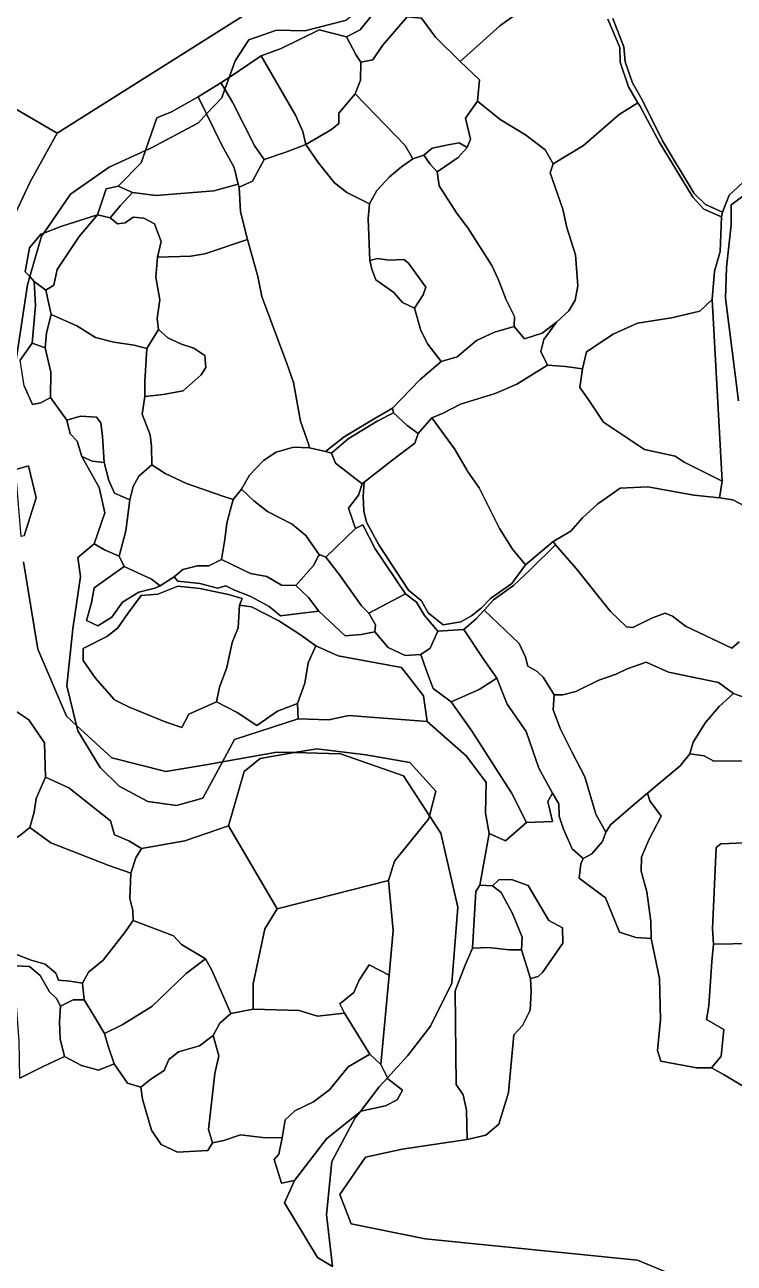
# Model space of a CAD drawing. Extents: x 542555 to 550520, y 1840485 to 1846995.
# Drawn here: x 546536.8 to 546662.6, y 1842431.8 to 1842651.4 of the extents above; entities that cross this region are included whole.
import ezdxf

# ---------------------------------------------------------------- set-up
doc = ezdxf.new("R2010")
doc.units = 0
doc.layers.add('Level 30', color=7, linetype='Continuous')

msp = doc.modelspace()

# ---------------------------------------------------------------- linework, layer by layer
at = {"layer": 'Level 30'}
for points in [[(546551.87, 1842703.52), (546556.12, 1842702.31), (546561.29, 1842682.34), (546575.36, 1842652.89), (546542.51, 1842632.21), (546531.83, 1842638.42), (546523.8, 1842644.45), (546533.05, 1842655.81), (546531.79, 1842666.78), (546524.81, 1842675.91), (546518.46, 1842685.53), (546523.71, 1842690.88), (546535.05, 1842696.28)], [(546618.7299, 1842670.5871), (546618.58, 1842670.37), (546615.23, 1842666.71), (546612.2, 1842666.18), (546603.43, 1842658.82), (546601.29, 1842656.41), (546598.19, 1842652.98), (546596.27, 1842650.55), (546593.87, 1842649.31), (546588.99, 1842650.56), (546582.24, 1842647.2), (546578.68, 1842645.94), (546573.007, 1842642.0941), (546574.07, 1842645.04), (546576.54, 1842648.73), (546581.41, 1842650.49), (546586.48, 1842650.35), (546593.63, 1842652.16), (546601.25, 1842657.73), (546607.14, 1842663.31), (546614.88, 1842668.61)], [(546621.05, 1842651.23), (546614, 1842644.92), (546609.63, 1842649.22), (546607.14, 1842652.62), (546604.63, 1842652.86), (546601.29, 1842656.41), (546603.43, 1842658.82), (546612.2, 1842666.18), (546615.23, 1842666.71), (546618.88, 1842662.19), (546621.17, 1842658.16), (546623.35, 1842657.93), (546625.09, 1842655.53), (546625.19, 1842654.2)], [(546598.54, 1842645.2), (546596.4, 1842644.82), (546595.56, 1842646.04), (546593.87, 1842649.31), (546596.27, 1842650.55), (546598.19, 1842652.98), (546601.29, 1842656.41), (546604.63, 1842652.86), (546600.25, 1842647.78)], [(546617.42, 1842641.65), (546617.06, 1842637.87), (546614.92, 1842634.84), (546615.85, 1842631.15), (546615.23, 1842629.67), (546613.81, 1842630.5), (546611.9, 1842630.15), (546609.02, 1842629.55), (546607.57, 1842628.33), (546605.6, 1842627.63), (546604.23, 1842630.02), (546595.38, 1842639.16), (546596.35, 1842641.63), (546596.4, 1842644.82), (546598.54, 1842645.2), (546600.25, 1842647.78), (546604.63, 1842652.86), (546607.14, 1842652.62), (546609.63, 1842649.22), (546614, 1842644.92)], [(546593.87, 1842649.31), (546595.56, 1842646.04), (546596.4, 1842644.82), (546596.35, 1842641.63), (546595.38, 1842639.16), (546592.47, 1842635.77), (546592.5, 1842633.93), (546591.16, 1842632.86), (546586.64, 1842630.18), (546586.08, 1842632.48), (546584.77, 1842635.41), (546578.68, 1842645.94), (546582.24, 1842647.2), (546588.99, 1842650.56)], [(546583.06, 1842628.83), (546579.26, 1842627.54), (546577.61, 1842629.88), (546573.62, 1842637.68), (546572.2461, 1842639.9855), (546573.007, 1842642.0941), (546578.68, 1842645.94), (546584.77, 1842635.41), (546586.08, 1842632.48), (546586.64, 1842630.18)], [(546523.8, 1842644.45), (546531.83, 1842638.42), (546542.51, 1842632.21), (546537.76, 1842623.6), (546532.07, 1842611.55), (546531.59, 1842592.66), (546526.52, 1842591.24), (546522.42, 1842587.74), (546508.94, 1842604.38), (546508.01, 1842627.11)], [(546571.57, 1842641.12), (546573.007, 1842642.0941), (546572.2461, 1842639.9855)], [(546571.57, 1842641.12), (546572.2461, 1842639.9855), (546571.71, 1842638.5), (546569.0398, 1842635.6154), (546567.56, 1842638.66)], [(546572.2461, 1842639.9855), (546573.62, 1842637.68), (546577.61, 1842629.88), (546579.26, 1842627.54), (546577.17, 1842623.7), (546574.79, 1842622.62), (546574.62, 1842623.16), (546573.93, 1842626.09), (546571.74, 1842630.06), (546569.0398, 1842635.6154), (546571.71, 1842638.5)], [(546567.56, 1842638.66), (546569.0398, 1842635.6154), (546567.6, 1842634.06), (546559.12, 1842629.54), (546558.1893, 1842629.1169), (546560.19, 1842634.93), (546562.79, 1842635.96)], [(546599.24, 1842622.04), (546597.92, 1842619.66), (546593.91, 1842621.68), (546591.71, 1842623.37), (546588.79, 1842627), (546586.64, 1842630.18), (546591.16, 1842632.86), (546592.5, 1842633.93), (546592.47, 1842635.77), (546595.38, 1842639.16), (546604.23, 1842630.02), (546605.6, 1842627.63), (546603.62, 1842626.23), (546601.46, 1842624.44)], [(546633.29, 1842600.71), (546631.09, 1842598.69), (546628.52, 1842596.75), (546625.41, 1842595.74), (546623.57, 1842597.89), (546623.61, 1842599.7), (546622.16, 1842602.66), (546620.81, 1842606.18), (546619.61, 1842608.72), (546615.34, 1842615.43), (546613.36, 1842618.07), (546610.26, 1842622.84), (546609.93, 1842625.33), (546613.62, 1842627.91), (546615.23, 1842629.67), (546615.85, 1842631.15), (546614.92, 1842634.84), (546617.06, 1842637.87), (546621.12, 1842634.6), (546625.6, 1842631.92), (546629.06, 1842629.26), (546630.52, 1842626.75), (546629.94, 1842625.15), (546632.19, 1842618.72), (546632.94, 1842615.47), (546634.48, 1842610.61), (546634.86, 1842605.12), (546634.38, 1842602.61)], [(546655.24, 1842620.87), (546657.22, 1842618.75), (546660.34, 1842617.34), (546660.09, 1842611.23), (546659.09, 1842607.72), (546658.72, 1842602.72), (546656.52, 1842600.63), (546651.47, 1842599.44), (546645.46, 1842598.52), (546641.15, 1842596.56), (546636.42, 1842593.45), (546635.68, 1842590.43), (546632.71, 1842590.81), (546629.47, 1842591.06), (546628.32, 1842593.47), (546628.81, 1842595.6), (546631.09, 1842598.69), (546633.29, 1842600.71), (546634.38, 1842602.61), (546634.86, 1842605.12), (546634.48, 1842610.61), (546632.94, 1842615.47), (546632.19, 1842618.72), (546629.94, 1842625.15), (546630.52, 1842626.75), (546635.86, 1842630.03), (546642.21, 1842635.51), (546645.48, 1842637.57), (546645.87, 1842637.05), (546649.28, 1842630.66)], [(546560.11, 1842621.15), (546555.9, 1842621.67), (546553.34, 1842622.82), (546557.44, 1842626.94), (546558.1893, 1842629.1169), (546559.12, 1842629.54), (546567.6, 1842634.06), (546569.0398, 1842635.6154), (546571.74, 1842630.06), (546573.93, 1842626.09), (546574.62, 1842623.16), (546570.34, 1842621.99)], [(546607.57, 1842628.33), (546609.02, 1842629.55), (546611.9, 1842630.15), (546613.81, 1842630.5), (546615.23, 1842629.67), (546613.62, 1842627.91), (546609.93, 1842625.33), (546608.66, 1842626.68)], [(546558.1893, 1842629.1169), (546557.44, 1842626.94), (546553.34, 1842622.82), (546551.24, 1842622.32), (546549.69, 1842617.75), (546543.2, 1842615.65), (546540.149, 1842614.493), (546544.91, 1842621.37), (546551.75, 1842626.19)], [(546606.84, 1842588.43), (546601.98, 1842583.41), (546598.72, 1842581.55), (546593.4, 1842578.37), (546590.12, 1842575.72), (546587.3, 1842576.38), (546587.19, 1842576.95), (546585.68, 1842581.12), (546584.44, 1842588.01), (546583.26, 1842591.34), (546578.8, 1842603.21), (546578.14, 1842606.81), (546576.27, 1842613.36), (546575.05, 1842618.28), (546574.79, 1842622.62), (546577.17, 1842623.7), (546579.26, 1842627.54), (546583.06, 1842628.83), (546586.64, 1842630.18), (546588.79, 1842627), (546591.71, 1842623.37), (546593.91, 1842621.68), (546597.92, 1842619.66), (546597.7, 1842617.05), (546598, 1842609.64), (546598.32, 1842608.08), (546599.07, 1842606.17), (546602.22, 1842603.97), (546603.77, 1842602.19), (546605.9, 1842601.17), (546607.02, 1842597.21), (546608.24, 1842594.8), (546610.65, 1842591.73)], [(546623.61, 1842599.7), (546623.57, 1842597.89), (546620.09, 1842596.91), (546616.9, 1842595.43), (546613.45, 1842592.55), (546610.65, 1842591.73), (546608.24, 1842594.8), (546607.02, 1842597.21), (546605.9, 1842601.17), (546607.46, 1842603.51), (546607.92, 1842604.88), (546604.86, 1842609.14), (546603.99, 1842609.77), (546601.39, 1842609.67), (546599.33, 1842609.96), (546598, 1842609.64), (546597.7, 1842617.05), (546597.92, 1842619.66), (546599.24, 1842622.04), (546601.46, 1842624.44), (546603.62, 1842626.23), (546605.6, 1842627.63), (546607.57, 1842628.33), (546608.66, 1842626.68), (546609.93, 1842625.33), (546610.26, 1842622.84), (546613.36, 1842618.07), (546615.34, 1842615.43), (546619.61, 1842608.72), (546620.81, 1842606.18), (546622.16, 1842602.66)], [(546553.34, 1842622.82), (546555.9, 1842621.67), (546553.74, 1842619.36), (546551.92, 1842617.16), (546549.69, 1842617.75), (546551.24, 1842622.32)], [(546566.22, 1842610.4), (546560.3, 1842610.24), (546560.95, 1842613.01), (546559.78, 1842616.1), (546557.92, 1842617.1), (546556, 1842617.29), (546554.6, 1842616.33), (546553.21, 1842616.11), (546551.92, 1842617.16), (546553.74, 1842619.36), (546555.9, 1842621.67), (546560.11, 1842621.15), (546570.34, 1842621.99), (546574.62, 1842623.16), (546574.79, 1842622.62), (546575.05, 1842618.28), (546576.27, 1842613.36), (546568.72, 1842610.83)], [(546541.92, 1842605.24), (546540.54, 1842604.37), (546538.45, 1842605.92), (546537.6845, 1842606.7587), (546539.78, 1842613.96), (546540.149, 1842614.493), (546543.2, 1842615.65), (546549.69, 1842617.75), (546546.45, 1842613.85), (546542.52, 1842608.03)], [(546551.92, 1842617.16), (546553.21, 1842616.11), (546554.6, 1842616.33), (546556, 1842617.29), (546557.92, 1842617.1), (546559.78, 1842616.1), (546560.95, 1842613.01), (546560.3, 1842610.24), (546560.02, 1842606.65), (546560.71, 1842602.65), (546560.29, 1842599.31), (546560.53, 1842597.37), (546558.45, 1842594.03), (546556.17, 1842594.58), (546552.57, 1842595.16), (546549.33, 1842595.97), (546546, 1842598.03), (546541.48, 1842600.03), (546540.54, 1842604.37), (546541.92, 1842605.24), (546542.52, 1842608.03), (546546.45, 1842613.85), (546549.69, 1842617.75)], [(546536.88, 1842607.64), (546537.6, 1842611.85), (546539.64, 1842614.3), (546540.149, 1842614.493), (546539.78, 1842613.96), (546537.6845, 1842606.7587)], [(546576.62, 1842571.55), (546575.21, 1842569.08), (546573.75, 1842567.22), (546571.71, 1842567.87), (546565.48, 1842570.07), (546561.7, 1842571.82), (546559.3, 1842573.4), (546559.27, 1842576.71), (546559.04, 1842578.73), (546557.6, 1842582.37), (546558.07, 1842585.48), (546561.3, 1842585.84), (546564.85, 1842586.51), (546568.06, 1842589.37), (546568.89, 1842590.62), (546568.74, 1842592.79), (546566.76, 1842594.07), (546564.58, 1842594.76), (546562.17, 1842595.88), (546560.53, 1842597.37), (546560.29, 1842599.31), (546560.71, 1842602.65), (546560.02, 1842606.65), (546560.3, 1842610.24), (546566.22, 1842610.4), (546568.72, 1842610.83), (546576.27, 1842613.36), (546578.14, 1842606.81), (546578.8, 1842603.21), (546583.26, 1842591.34), (546584.44, 1842588.01), (546585.68, 1842581.12), (546587.19, 1842576.95), (546587.3, 1842576.38), (546584.42, 1842576.52), (546581.37, 1842575.6), (546579.1, 1842574.17)], [(546607.46, 1842603.51), (546605.9, 1842601.17), (546603.77, 1842602.19), (546602.22, 1842603.97), (546599.07, 1842606.17), (546598.32, 1842608.08), (546598, 1842609.64), (546599.33, 1842609.96), (546601.39, 1842609.67), (546603.99, 1842609.77), (546604.86, 1842609.14), (546607.92, 1842604.88)], [(546540.54, 1842604.37), (546541.48, 1842600.03), (546540.65, 1842596.78), (546540.4, 1842594.16), (546538.12, 1842594.98), (546538.67, 1842601.62), (546538.45, 1842605.92)], [(546635.24, 1842587.09), (546635.68, 1842590.43), (546636.42, 1842593.45), (546641.15, 1842596.56), (546645.46, 1842598.52), (546651.47, 1842599.44), (546656.52, 1842600.63), (546658.72, 1842602.72), (546660.49, 1842570.51), (546656.66, 1842572.37), (546653.71, 1842573.85), (546652.16, 1842574.93), (546646.69, 1842576.12), (546639.45, 1842580.97), (546636.68, 1842585.05)], [(546556, 1842569.51), (546555.41, 1842567.15), (546552.7, 1842568.37), (546551.72, 1842570.59), (546550.87, 1842573.78), (546550.59, 1842578.42), (546550.25, 1842580.85), (546549.49, 1842581.81), (546546.67, 1842582), (546544.24, 1842581.28), (546541.37, 1842585.31), (546541.43, 1842589.81), (546540.4, 1842594.16), (546540.65, 1842596.78), (546541.48, 1842600.03), (546546, 1842598.03), (546549.33, 1842595.97), (546552.57, 1842595.16), (546556.17, 1842594.58), (546558.45, 1842594.03), (546558.05, 1842588.16), (546558.07, 1842585.48), (546557.6, 1842582.37), (546559.04, 1842578.73), (546559.27, 1842576.71), (546559.3, 1842573.4), (546557, 1842571.35)], [(546623.57, 1842597.89), (546625.41, 1842595.74), (546628.52, 1842596.75), (546631.09, 1842598.69), (546628.81, 1842595.6), (546628.32, 1842593.47), (546629.47, 1842591.06), (546624.04, 1842587.7), (546620.18, 1842586.01), (546614.06, 1842584.16), (546611.01, 1842582.53), (546608.95, 1842581.69), (546606.58, 1842578.92), (546604.58, 1842580.34), (546602.15, 1842582.59), (546601.98, 1842583.41), (546606.84, 1842588.43), (546610.65, 1842591.73), (546613.45, 1842592.55), (546616.9, 1842595.43), (546620.09, 1842596.91)], [(546561.3, 1842585.84), (546558.07, 1842585.48), (546558.05, 1842588.16), (546558.45, 1842594.03), (546560.53, 1842597.37), (546562.17, 1842595.88), (546564.58, 1842594.76), (546566.76, 1842594.07), (546568.74, 1842592.79), (546568.89, 1842590.62), (546568.06, 1842589.37), (546564.85, 1842586.51)], [(546540.4, 1842594.16), (546541.43, 1842589.81), (546541.37, 1842585.31), (546539.65, 1842584.35), (546538.14, 1842584.09), (546536.65, 1842587.37), (546535.94, 1842591.96), (546538.12, 1842594.98)], [(546635.68, 1842590.43), (546635.24, 1842587.09), (546636.68, 1842585.05), (546639.45, 1842580.97), (546646.69, 1842576.12), (546652.16, 1842574.93), (546653.71, 1842573.85), (546656.66, 1842572.37), (546660.49, 1842570.51), (546659.99, 1842567.55), (546655.44, 1842568), (546647.31, 1842569.46), (546642.4, 1842569.22), (546638.43, 1842566.44), (546635.68, 1842564.01), (546633.6, 1842561.64), (546630.49, 1842559.77), (546625.57, 1842555.65), (546623.31, 1842558.4), (546620.99, 1842562.1), (546617.38, 1842569.33), (546615.4, 1842572.06), (546613.02, 1842576.19), (546608.95, 1842581.69), (546611.01, 1842582.53), (546614.06, 1842584.16), (546620.18, 1842586.01), (546624.04, 1842587.7), (546629.47, 1842591.06), (546632.71, 1842590.81)], [(546601.98, 1842583.41), (546602.15, 1842582.59), (546599.29, 1842581.1), (546594.13, 1842578), (546591.18, 1842575.45), (546590.12, 1842575.72), (546593.4, 1842578.37), (546598.72, 1842581.55)], [(546601.83, 1842574.09), (546596.97, 1842570.3), (546596.63, 1842570.03), (546591.9, 1842573.66), (546591.18, 1842575.45), (546594.13, 1842578), (546599.29, 1842581.1), (546602.15, 1842582.59), (546604.58, 1842580.34), (546606.58, 1842578.92), (546605.96, 1842577.25)], [(546544.24, 1842581.28), (546546.67, 1842582), (546549.49, 1842581.81), (546550.25, 1842580.85), (546550.59, 1842578.42), (546550.87, 1842573.78), (546548.76, 1842574.04), (546546.91, 1842574.88), (546546.07, 1842577.57), (546544.85, 1842578.89)], [(546608.95, 1842581.69), (546613.02, 1842576.19), (546615.4, 1842572.06), (546617.38, 1842569.33), (546620.99, 1842562.1), (546623.31, 1842558.4), (546625.57, 1842555.65), (546623.19, 1842552.35), (546619.41, 1842549.66), (546617.7, 1842547.94), (546615.99, 1842546.58), (546614.1, 1842545.55), (546610.96, 1842544.99), (546608.3, 1842547.11), (546607.15, 1842549.24), (546604.83, 1842551.18), (546599.57, 1842559.18), (546597.37, 1842563.21), (546596.89, 1842565.17), (546596.81, 1842567.82), (546596.97, 1842570.3), (546601.83, 1842574.09), (546605.96, 1842577.25), (546606.58, 1842578.92)], [(546591.18, 1842575.45), (546591.9, 1842573.66), (546596.63, 1842570.03), (546596, 1842568.03), (546594.2, 1842565.7), (546595.46, 1842562.11), (546590.18, 1842557.02), (546589.2, 1842557.43), (546589.03, 1842557.34), (546586.62, 1842560.82), (546584.18, 1842562.83), (546579.86, 1842565.09), (546577.42, 1842567.02), (546575.21, 1842569.08), (546576.62, 1842571.55), (546579.1, 1842574.17), (546581.37, 1842575.6), (546584.42, 1842576.52), (546587.3, 1842576.38), (546590.12, 1842575.72)], [(546550.87, 1842573.78), (546551.72, 1842570.59), (546552.7, 1842568.37), (546555.41, 1842567.15), (546554.68, 1842561.66), (546553.54, 1842557.21), (546550.9, 1842558.28), (546549.11, 1842559.36), (546550.98, 1842564.86), (546549.95, 1842569.39), (546546.91, 1842574.88), (546548.76, 1842574.04)], [(546559.3, 1842573.4), (546561.7, 1842571.82), (546565.48, 1842570.07), (546571.71, 1842567.87), (546573.75, 1842567.22), (546573.19, 1842565.28), (546572.62, 1842563.05), (546572.26, 1842560.12), (546571.67, 1842556.62), (546569.4, 1842555.48), (546567.4, 1842555.45), (546564.83, 1842554.82), (546563.27, 1842553.51), (546560.81, 1842551.95), (546559.26, 1842553.11), (546554.43, 1842555.34), (546553.54, 1842557.21), (546554.68, 1842561.66), (546555.41, 1842567.15), (546556, 1842569.51), (546557, 1842571.35)], [(546538.82, 1842567.55), (546536.69, 1842560.79), (546536.1506, 1842560.6621), (546535.37, 1842569.92), (546535.0132, 1842572.5141), (546537.42, 1842573.22)], [(546575.21, 1842569.08), (546577.42, 1842567.02), (546579.86, 1842565.09), (546584.18, 1842562.83), (546586.62, 1842560.82), (546589.03, 1842557.34), (546588.88, 1842557.26), (546588.01, 1842555.52), (546584.83, 1842551.97), (546582.32, 1842552.01), (546579.69, 1842553.58), (546576.82, 1842554.08), (546571.67, 1842556.62), (546572.26, 1842560.12), (546572.62, 1842563.05), (546573.19, 1842565.28), (546573.75, 1842567.22)], [(546630.49, 1842559.77), (546630.91, 1842559.19), (546626.47, 1842554.82), (546623.43, 1842551.99), (546619.94, 1842549.42), (546618.27, 1842547.6), (546616.85, 1842546.07), (546614.63, 1842544.18), (546610.05, 1842543.86), (546607.69, 1842546.63), (546606.25, 1842549.05), (546604.28, 1842550.5), (546598.95, 1842558.5), (546596.73, 1842562.75), (546595.46, 1842562.11), (546594.2, 1842565.7), (546596, 1842568.03), (546596.63, 1842570.03), (546596.97, 1842570.3), (546596.81, 1842567.82), (546596.89, 1842565.17), (546597.37, 1842563.21), (546599.57, 1842559.18), (546604.83, 1842551.18), (546607.15, 1842549.24), (546608.3, 1842547.11), (546610.96, 1842544.99), (546614.1, 1842545.55), (546615.99, 1842546.58), (546617.7, 1842547.94), (546619.41, 1842549.66), (546623.19, 1842552.35), (546625.57, 1842555.65)], [(546604.28, 1842550.5), (546597.79, 1842547.1), (546596.52, 1842548.36), (546592.6, 1842553.89), (546590.18, 1842557.02), (546595.46, 1842562.11), (546596.73, 1842562.75), (546598.95, 1842558.5)], [(546612.38, 1842531.37), (546616.04, 1842526.29), (546618.14, 1842522.93), (546620.74, 1842518.89), (546623.09, 1842515.2), (546625.75, 1842509.96), (546622.05, 1842506.69), (546619.14, 1842508.02), (546618.47, 1842511.59), (546618.61, 1842517.06), (546615.12, 1842521.69), (546608.14, 1842527.85), (546607.51, 1842532.42), (546603.6, 1842537.41), (546592.35, 1842539.52), (546588.43, 1842541.27), (546585.68, 1842543.23), (546581.82, 1842545.7), (546576.98, 1842548.17), (546574.86, 1842548.47), (546575.31, 1842549.7), (546572.91, 1842550.37), (546567.86, 1842551.45), (546563.95, 1842551.86), (546560.37, 1842550.45), (546557.42, 1842550.18), (546555.05, 1842547.02), (546553.28, 1842544.48), (546551.45, 1842542.97), (546547.13, 1842540.79), (546547.15, 1842538.65), (546549.24, 1842535.6), (546552.69, 1842531.73), (546555.18, 1842530.46), (546561.67, 1842527.81), (546564.65, 1842526.8), (546565.88, 1842529.15), (546570.8, 1842531.35), (546574.45, 1842529.46), (546577.96, 1842527.13), (546581.62, 1842529.67), (546585.17, 1842531.03), (546585.26, 1842528.35), (546574, 1842524.69), (546571.8516, 1842520.7213), (546569.59, 1842520.32), (546561.81, 1842519.02), (546552.21, 1842521.44), (546545.988, 1842527.15), (546544.22, 1842534.16), (546545.28, 1842544.32), (546546.65, 1842553.57), (546546.19, 1842556.94), (546549.11, 1842559.36), (546550.9, 1842558.28), (546553.54, 1842557.21), (546554.43, 1842555.34), (546549.09, 1842551.58), (546548.64, 1842548.93), (546547.74, 1842545.75), (546549.77, 1842544.85), (546552.24, 1842546.36), (546554.14, 1842549.03), (546556.99, 1842550.8), (546559.88, 1842551.52), (546560.81, 1842551.95), (546563.27, 1842553.51), (546563.93, 1842552.72), (546567.82, 1842552.32), (546570.98, 1842551.5), (546572.46, 1842551.92), (546573.96, 1842551.14), (546576.86, 1842550.02), (546580.13, 1842548.25), (546582.16, 1842546.59), (546584.95, 1842546.96), (546588.94, 1842547.41), (546593.61, 1842543.07), (546596.43, 1842543.3), (546598.85, 1842543.76), (546601.22, 1842540.96), (546604.22, 1842539.59), (546607.02, 1842539.73), (546607.98, 1842537.04), (546609.22, 1842533.73)], [(546563.93, 1842552.72), (546563.27, 1842553.51), (546564.83, 1842554.82), (546567.4, 1842555.45), (546569.4, 1842555.48), (546571.67, 1842556.62), (546576.82, 1842554.08), (546579.69, 1842553.58), (546582.32, 1842552.01), (546584.83, 1842551.97), (546587.09, 1842549.88), (546588.94, 1842547.41), (546584.95, 1842546.96), (546582.16, 1842546.59), (546580.13, 1842548.25), (546576.86, 1842550.02), (546573.96, 1842551.14), (546572.46, 1842551.92), (546570.98, 1842551.5), (546567.82, 1842552.32)], [(546597.79, 1842547.1), (546598.96, 1842544.98), (546598.85, 1842543.76), (546596.43, 1842543.3), (546593.61, 1842543.07), (546588.94, 1842547.41), (546587.09, 1842549.88), (546584.83, 1842551.97), (546588.01, 1842555.52), (546588.88, 1842557.26), (546589.03, 1842557.34), (546589.2, 1842557.43), (546590.18, 1842557.02), (546592.6, 1842553.89), (546596.52, 1842548.36)], [(546549.09, 1842551.58), (546554.43, 1842555.34), (546559.26, 1842553.11), (546560.81, 1842551.95), (546559.88, 1842551.52), (546556.99, 1842550.8), (546554.14, 1842549.03), (546552.24, 1842546.36), (546549.77, 1842544.85), (546547.74, 1842545.75), (546548.64, 1842548.93)], [(546570.8, 1842531.35), (546565.88, 1842529.15), (546564.65, 1842526.8), (546561.67, 1842527.81), (546555.18, 1842530.46), (546552.69, 1842531.73), (546549.24, 1842535.6), (546547.15, 1842538.65), (546547.13, 1842540.79), (546551.45, 1842542.97), (546553.28, 1842544.48), (546555.05, 1842547.02), (546557.42, 1842550.18), (546560.37, 1842550.45), (546563.95, 1842551.86), (546567.86, 1842551.45), (546572.91, 1842550.37), (546575.31, 1842549.7), (546574.86, 1842548.47), (546574.62, 1842544.5), (546573.54, 1842541.89), (546572.64, 1842537.44), (546571.33, 1842533.94)], [(546608.68, 1842540.86), (546607.02, 1842539.73), (546604.22, 1842539.59), (546601.22, 1842540.96), (546598.85, 1842543.76), (546598.96, 1842544.98), (546597.79, 1842547.1), (546604.28, 1842550.5), (546606.25, 1842549.05), (546607.69, 1842546.63), (546610.05, 1842543.86)], [(546574.86, 1842548.47), (546576.98, 1842548.17), (546581.82, 1842545.7), (546585.68, 1842543.23), (546588.43, 1842541.27), (546587.04, 1842538.26), (546586.48, 1842534.65), (546585.17, 1842531.03), (546581.62, 1842529.67), (546577.96, 1842527.13), (546574.45, 1842529.46), (546570.8, 1842531.35), (546571.33, 1842533.94), (546572.64, 1842537.44), (546573.54, 1842541.89), (546574.62, 1842544.5)], [(546637.37, 1842504.39), (546635.79, 1842503.58), (546633.88, 1842505.25), (546632.34, 1842508.74), (546631.55, 1842511.09), (546631.47, 1842513.27), (546630.39, 1842515.13), (546627.97, 1842519.57), (546625.69, 1842526.08), (546622.36, 1842530.96), (546620.5, 1842535.55), (546618.04, 1842539.11), (546614.63, 1842544.18), (546616.85, 1842546.07), (546618.27, 1842547.6), (546624.44, 1842541.67), (546625.57, 1842539.24), (546626.03, 1842537.67), (546627.65, 1842536.72), (546628.74, 1842535.7), (546630.65, 1842532.59), (546630.48, 1842529.93), (546631.79, 1842526.47), (546633.82, 1842522.47), (546636.11, 1842518.02), (546638.08, 1842511.44), (546639.85, 1842508.21), (546639.24, 1842506.57)], [(546614.63, 1842544.18), (546618.04, 1842539.11), (546620.5, 1842535.55), (546617.36, 1842533.54), (546612.38, 1842531.37), (546609.22, 1842533.73), (546607.98, 1842537.04), (546607.02, 1842539.73), (546608.68, 1842540.86), (546610.05, 1842543.86)], [(546588.43, 1842541.27), (546592.35, 1842539.52), (546603.6, 1842537.41), (546607.51, 1842532.42), (546608.14, 1842527.85), (546594.24, 1842528.91), (546590.71, 1842528.17), (546585.26, 1842528.35), (546585.17, 1842531.03), (546586.48, 1842534.65), (546587.04, 1842538.26)], [(546655.32, 1842524.2), (546654.71, 1842522.15), (546653.04, 1842520.01), (546647.23, 1842515.14), (546644.64, 1842512.97), (546640.66, 1842509.55), (546639.85, 1842508.21), (546638.08, 1842511.44), (546636.11, 1842518.02), (546633.82, 1842522.47), (546631.79, 1842526.47), (546630.48, 1842529.93), (546630.65, 1842532.59), (546632.23, 1842532.59), (546634.52, 1842533.18), (546638.61, 1842535.2), (546641.66, 1842536.23), (546643.61, 1842537.19), (546646.96, 1842538.37), (546650.96, 1842536.6), (546659.83, 1842534.78), (546662.46, 1842532.8), (546659.96, 1842530.52), (546657.53, 1842527.67)], [(546620.5, 1842535.55), (546622.36, 1842530.96), (546625.69, 1842526.08), (546627.97, 1842519.57), (546630.39, 1842515.13), (546629.53, 1842513.67), (546630.39, 1842510.15), (546625.75, 1842509.96), (546623.09, 1842515.2), (546620.74, 1842518.89), (546618.14, 1842522.93), (546616.04, 1842526.29), (546612.38, 1842531.37), (546617.36, 1842533.54)], [(546670, 1842530.97), (546669.6, 1842526.79), (546669.82, 1842523.33), (546670.16, 1842521.15), (546668.18, 1842520.89), (546659, 1842520.8), (546657.29, 1842521.79), (546654.71, 1842522.15), (546655.32, 1842524.2), (546657.53, 1842527.67), (546659.96, 1842530.52), (546662.46, 1842532.8), (546664.41, 1842532.09)], [(546538.45, 1842511.75), (546537.68, 1842509.07), (546535.85, 1842507.6), (546533.77, 1842506.35), (546531.59, 1842506.31), (546528.6, 1842507.22), (546527.46, 1842512.05), (546528.71, 1842514.89), (546528.24, 1842516.71), (546526.95, 1842517.77), (546527.64, 1842520.82), (546526.92, 1842525.72), (546526.02, 1842527.57), (546529.62, 1842529.2), (546533.61, 1842530.75), (546537.52, 1842528.18), (546540.27, 1842524.09), (546540.49, 1842517.99), (546538.8, 1842514.21)], [(546571.8516, 1842520.7213), (546568.37, 1842514.29), (546563.67, 1842512.95), (546558.6, 1842513.69), (546553.53, 1842516.38), (546550.16, 1842519.72), (546546.22, 1842526.23), (546545.988, 1842527.15), (546552.21, 1842521.44), (546561.81, 1842519.02), (546569.59, 1842520.32)], [(546609.7, 1842515.52), (546608.5617, 1842511.1168), (546603.95, 1842518.23), (546592.77, 1842522.1), (546584.5332, 1842522.3408), (546588.58, 1842523.04), (546597.28, 1842521.97), (546605.05, 1842520.6)], [(546608.41, 1842510.53), (546602.33, 1842503.08), (546601.28, 1842499.68), (546581.54, 1842494.64), (546572.89, 1842509.38), (546575.69, 1842518.97), (546578.51, 1842521.3), (546584.5332, 1842522.3408), (546592.77, 1842522.1), (546603.95, 1842518.23), (546608.5617, 1842511.1168)], [(546556.5, 1842503.68), (546555.62, 1842500.97), (546551.67, 1842502.3), (546541.41, 1842506.32), (546537.68, 1842509.07), (546538.45, 1842511.75), (546538.8, 1842514.21), (546540.49, 1842517.99), (546544.59, 1842516.11), (546551.98, 1842510.27), (546552.71, 1842507.73), (546555.25, 1842506.7), (546557.48, 1842505.36)], [(546647.23, 1842515.14), (546647.66, 1842513.76), (546649.66, 1842511.09), (546647.46, 1842506.88), (546646.15, 1842503.77), (546646.09, 1842501.33), (546647.08, 1842497.67), (546647.81, 1842492.43), (546647.88, 1842489.35), (546645.14, 1842489.55), (546642.28, 1842490.5), (546639.75, 1842496.57), (546635.11, 1842500.08), (546635.39, 1842502.63), (546635.79, 1842503.58), (546637.37, 1842504.39), (546639.24, 1842506.57), (546639.85, 1842508.21), (546640.66, 1842509.55), (546644.64, 1842512.97)], [(546608.5617, 1842511.1168), (546610.55, 1842508.05), (546613.56, 1842494.92), (546612.5, 1842481.46), (546608.73, 1842473.82), (546604.7, 1842468.63), (546601.1086, 1842464.6467), (546599.96, 1842467), (546601.42, 1842482.86), (546602.09, 1842490.81), (546601.28, 1842499.68), (546602.33, 1842503.08), (546608.41, 1842510.53)], [(546548.09, 1842483.4), (546547.04, 1842481.43), (546544.75, 1842481.81), (546542.79, 1842482.01), (546542.27, 1842483.21), (546540.38, 1842484.82), (546537.92, 1842485.52), (546534.86, 1842486.74), (546534.67, 1842489.99), (546534.15, 1842495.05), (546533.09, 1842497.47), (546532.14, 1842502.34), (546531.59, 1842506.31), (546533.77, 1842506.35), (546535.85, 1842507.6), (546537.68, 1842509.07), (546541.41, 1842506.32), (546551.67, 1842502.3), (546555.62, 1842500.97), (546555.44, 1842496.46), (546555.92, 1842494.31), (546555.98, 1842492.54), (546554.45, 1842490.4), (546550.71, 1842485.51)], [(546572.89, 1842509.38), (546581.54, 1842494.64), (546579.38, 1842491.1), (546577.31, 1842481.31), (546577.27, 1842476.86), (546573.31, 1842476.07), (546569.98, 1842483.78), (546568.83, 1842485.74), (546564.57, 1842488.28), (546563.19, 1842489.83), (546555.98, 1842492.54), (546555.92, 1842494.31), (546555.44, 1842496.46), (546555.62, 1842500.97), (546556.5, 1842503.68), (546557.48, 1842505.36), (546565.16, 1842506.68)], [(546688.27, 1842505.83), (546689.52, 1842503.84), (546688.26, 1842496.07), (546687.6, 1842493.91), (546686.41, 1842491.19), (546684.7, 1842490.8), (546681.38, 1842491.62), (546677.43, 1842491.71), (546675.45, 1842490.84), (546673.25, 1842490.2), (546670.19, 1842489.71), (546665.7, 1842488.46), (546658.92, 1842488.34), (546658.75, 1842491.08), (546659.38, 1842505.52), (546660.24, 1842506.15), (546668.62, 1842506.49), (546671.08, 1842506.42), (546677.29, 1842505.95), (546680.87, 1842505.91), (546683.83, 1842505.85)], [(546601.28, 1842499.68), (546602.09, 1842490.81), (546601.42, 1842482.86), (546597.86, 1842484.73), (546596.1, 1842481.99), (546595.13, 1842479.82), (546592.66, 1842477.8), (546593.46, 1842476.13), (546588.71, 1842475.58), (546585.43, 1842476.58), (546577.27, 1842476.86), (546577.31, 1842481.31), (546579.38, 1842491.1), (546581.54, 1842494.64)], [(546619.73, 1842498.73), (546621.29, 1842497.51), (546623.26, 1842493.81), (546625.01, 1842489.58), (546624.85, 1842487.37), (546622.68, 1842487.39), (546619.01, 1842487.79), (546616.21, 1842487.67), (546616.78, 1842497.69), (546617.49, 1842498.86)], [(546619.73, 1842498.73), (546620.87, 1842499.77), (546623.13, 1842499.82), (546626.06, 1842498.79), (546629.75, 1842492.59), (546632.13, 1842491.26), (546632.22, 1842488.56), (546628.61, 1842483.36), (546627.82, 1842482.61), (546626.45, 1842482.29), (546624.85, 1842487.37), (546625.01, 1842489.58), (546623.26, 1842493.81), (546621.29, 1842497.51)], [(546554.05, 1842474.07), (546550.91, 1842472.51), (546549.27, 1842475.3), (546547.34, 1842478.52), (546547.04, 1842481.43), (546548.09, 1842483.4), (546550.71, 1842485.51), (546554.45, 1842490.4), (546555.98, 1842492.54), (546563.19, 1842489.83), (546564.57, 1842488.28), (546568.83, 1842485.74), (546565.43, 1842483.14), (546559.33, 1842477.31)], [(546618.54, 1842454.48), (546615.26, 1842453.73), (546615.11, 1842458.92), (546614.53, 1842461.65), (546613.32, 1842463.48), (546613.11, 1842480.1), (546614.88, 1842484.66), (546616.21, 1842487.67), (546619.01, 1842487.79), (546622.68, 1842487.39), (546624.85, 1842487.37), (546626.45, 1842482.29), (546626.61, 1842479.95), (546626.43, 1842476.68), (546625.08, 1842473.97), (546623.53, 1842472.29), (546622.55, 1842462.04), (546620.83, 1842456.42)], [(546667.95, 1842467.87), (546668.04, 1842464.57), (546667.8, 1842462.61), (546666.55, 1842462.19), (546665.24, 1842462.51), (546660.82, 1842465.17), (546658.58, 1842466.45), (546660.31, 1842468.52), (546660.79, 1842473.21), (546657.71, 1842475.03), (546658.13, 1842477.41), (546658.62, 1842485.29), (546658.92, 1842488.34), (546665.7, 1842488.46), (546666.32, 1842485.55), (546667.4, 1842470.44)], [(546571.38, 1842474.37), (546570.21, 1842472.14), (546567.75, 1842470.36), (546564.06, 1842469.3), (546562.36, 1842467.92), (546561.5, 1842465.95), (546559.12, 1842464.43), (546557.35, 1842463.02), (546554.98, 1842463.71), (546552.63, 1842467.13), (546551.58, 1842470.3), (546550.91, 1842472.51), (546554.05, 1842474.07), (546559.33, 1842477.31), (546565.43, 1842483.14), (546568.83, 1842485.74), (546569.98, 1842483.78), (546573.31, 1842476.07)], [(546543.14, 1842477.38), (546542.92, 1842474.59), (546543.06, 1842471.55), (546543.86, 1842468.46), (546540.02, 1842466.65), (546535.9, 1842464.61), (546535.78, 1842471.23), (546535.02, 1842481.39), (546535.03, 1842484.51), (546537.6, 1842484.39), (546539.52, 1842482.8), (546541.17, 1842479.91), (546542.44, 1842478.76)], [(546593.46, 1842476.13), (546592.66, 1842477.8), (546595.13, 1842479.82), (546596.1, 1842481.99), (546597.86, 1842484.73), (546601.42, 1842482.86), (546599.96, 1842467), (546597.99, 1842468.85)], [(546546.83, 1842466.84), (546543.86, 1842468.46), (546543.06, 1842471.55), (546542.92, 1842474.59), (546543.14, 1842477.38), (546545.35, 1842478.52), (546547.34, 1842478.52), (546549.27, 1842475.3), (546550.91, 1842472.51), (546551.58, 1842470.3), (546552.63, 1842467.13), (546549.85, 1842466)], [(546593.46, 1842476.13), (546597.99, 1842468.85), (546594.13, 1842466.59), (546590.85, 1842462.56), (546587.97, 1842460.4), (546584.7, 1842458.8), (546582.98, 1842457.2), (546582.44, 1842454.03), (546578.95, 1842454.07), (546575.06, 1842454.56), (546572.09, 1842453.56), (546570.07, 1842453.15), (546569.34, 1842455.52), (546570.52, 1842465.45), (546571.18, 1842468.59), (546570.21, 1842472.14), (546571.38, 1842474.37), (546573.31, 1842476.07), (546577.27, 1842476.86), (546585.43, 1842476.58), (546588.71, 1842475.58)], [(546569.34, 1842455.52), (546570.07, 1842453.15), (546569.27, 1842451.76), (546563.88, 1842451.46), (546561, 1842452.86), (546559.26, 1842455.36), (546557.67, 1842460.9), (546557.35, 1842463.02), (546559.12, 1842464.43), (546561.5, 1842465.95), (546562.36, 1842467.92), (546564.06, 1842469.3), (546567.75, 1842470.36), (546570.21, 1842472.14), (546571.18, 1842468.59), (546570.52, 1842465.45)], [(546599.96, 1842467), (546601.1086, 1842464.6467), (546599.66, 1842463.04), (546596.2435, 1842458.6496), (546590.27, 1842453.82), (546584.6, 1842446.44), (546582.32, 1842445.99), (546581, 1842450.19), (546581.82, 1842451.12), (546582.44, 1842454.03), (546582.98, 1842457.2), (546584.7, 1842458.8), (546587.97, 1842460.4), (546590.85, 1842462.56), (546594.13, 1842466.59), (546597.99, 1842468.85)], [(546601.1086, 1842464.6467), (546601.19, 1842464.48), (546603.77, 1842462.48), (546602.84, 1842460.75), (546600.75, 1842459.68), (546596.38, 1842458.76), (546596.2435, 1842458.6496), (546599.66, 1842463.04)], [(546590.27, 1842453.82), (546596.2435, 1842458.6496), (546595.38, 1842457.54), (546591.23, 1842449.85), (546590.32, 1842440.41), (546591.3664, 1842431.1969), (546588.7, 1842432.78), (546582.82, 1842442.47), (546584.6, 1842446.44)]]:
    msp.add_lwpolyline(points, close=True, dxfattribs=at)
for points in [[(546532.07, 1842611.55), (546537.76, 1842623.6), (546542.51, 1842632.21), (546575.36, 1842652.89)], [(546640.2, 1842652.42), (546642.29, 1842647.39), (546642.4, 1842644.81), (546643.87, 1842640.43), (546645.13, 1842638.15), (546645.48, 1842637.57), (546642.21, 1842635.51), (546635.86, 1842630.03), (546630.52, 1842626.75), (546629.06, 1842629.26), (546625.6, 1842631.92), (546621.12, 1842634.6), (546617.06, 1842637.87), (546617.42, 1842641.65), (546614, 1842644.92), (546621.05, 1842651.23), (546625.19, 1842654.2)], [(546641.1, 1842652.57), (546643.04, 1842647.52), (546643.24, 1842644.84), (546644.55, 1842641.11), (546646.27, 1842638.1), (546649.88, 1842630.87), (546655.52, 1842621.52), (546657.52, 1842619.56), (546660.5, 1842618.21), (546660.34, 1842617.34), (546657.22, 1842618.75), (546655.24, 1842620.87), (546649.28, 1842630.66), (546645.87, 1842637.05), (546645.48, 1842637.57), (546645.13, 1842638.15), (546643.87, 1842640.43), (546642.4, 1842644.81), (546642.29, 1842647.39), (546640.2, 1842652.42)], [(546672.86, 1842652.89), (546671.17, 1842648.61), (546669.13, 1842646.37), (546669.14, 1842643.48), (546670.15, 1842641.41), (546671.22, 1842635.66), (546669.69, 1842628.59), (546661.7, 1842621.21), (546660.5, 1842618.21), (546657.52, 1842619.56), (546655.52, 1842621.52), (546649.88, 1842630.87), (546646.27, 1842638.1), (546644.55, 1842641.11), (546643.24, 1842644.84), (546643.04, 1842647.52), (546641.1, 1842652.57)], [(546593.63, 1842652.16), (546586.48, 1842650.35), (546581.41, 1842650.49), (546576.54, 1842648.73), (546574.07, 1842645.04), (546573.007, 1842642.0941), (546571.57, 1842641.12), (546567.56, 1842638.66), (546562.79, 1842635.96), (546560.19, 1842634.93), (546558.1893, 1842629.1169), (546551.75, 1842626.19), (546544.91, 1842621.37), (546540.149, 1842614.493), (546539.64, 1842614.3), (546537.6, 1842611.85), (546536.88, 1842607.64), (546537.6845, 1842606.7587), (546537.26, 1842605.3), (546533.9453, 1842583.4364)], [(546666.19, 1842565.18), (546662.36, 1842567.15), (546659.99, 1842567.55), (546660.49, 1842570.51), (546658.72, 1842602.72), (546659.09, 1842607.72), (546660.09, 1842611.23), (546660.34, 1842617.34), (546660.5, 1842618.21), (546661.7, 1842621.21), (546669.69, 1842628.59)], [(546667.28, 1842623.36), (546662.05, 1842619.47), (546662.09, 1842615.96), (546661.24, 1842608.37), (546661.06, 1842602.94), (546663.39, 1842584.72)], [(546663.39, 1842584.72), (546661.06, 1842602.94), (546661.24, 1842608.37), (546662.09, 1842615.96), (546662.05, 1842619.47), (546667.28, 1842623.36)], [(546533.9453, 1842583.4364), (546537.26, 1842605.3), (546537.6845, 1842606.7587), (546538.45, 1842605.92), (546538.67, 1842601.62), (546538.12, 1842594.98), (546535.94, 1842591.96)], [(546536.65, 1842587.37), (546538.14, 1842584.09), (546539.65, 1842584.35), (546541.37, 1842585.31), (546544.24, 1842581.28), (546544.85, 1842578.89), (546546.07, 1842577.57), (546546.91, 1842574.88), (546549.95, 1842569.39), (546550.98, 1842564.86), (546549.11, 1842559.36), (546546.19, 1842556.94), (546546.65, 1842553.57), (546545.28, 1842544.32), (546544.22, 1842534.16), (546545.988, 1842527.15), (546544.19, 1842528.8), (546539.13, 1842540.66), (546536.5486, 1842556.1683)], [(546536.69, 1842560.79), (546538.82, 1842567.55), (546537.42, 1842573.22), (546535.0132, 1842572.5141)], [(546663.47, 1842541.96), (546662.2, 1842540.84), (546653.98, 1842544.75), (546651.63, 1842546.57), (546650.37, 1842547.05), (546648.14, 1842546.24), (546644.64, 1842544.52), (546643.49, 1842544.65), (546640.65, 1842547.38), (546634.58, 1842555.02), (546630.91, 1842559.19), (546630.49, 1842559.77), (546633.6, 1842561.64), (546635.68, 1842564.01), (546638.43, 1842566.44), (546642.4, 1842569.22), (546647.31, 1842569.46), (546655.44, 1842568), (546659.99, 1842567.55), (546662.36, 1842567.15), (546666.19, 1842565.18)], [(546664.41, 1842532.09), (546662.46, 1842532.8), (546659.83, 1842534.78), (546650.96, 1842536.6), (546646.96, 1842538.37), (546643.61, 1842537.19), (546641.66, 1842536.23), (546638.61, 1842535.2), (546634.52, 1842533.18), (546632.23, 1842532.59), (546630.65, 1842532.59), (546628.74, 1842535.7), (546627.65, 1842536.72), (546626.03, 1842537.67), (546625.57, 1842539.24), (546624.44, 1842541.67), (546618.27, 1842547.6), (546619.94, 1842549.42), (546623.43, 1842551.99), (546626.47, 1842554.82), (546630.91, 1842559.19), (546634.58, 1842555.02), (546640.65, 1842547.38), (546643.49, 1842544.65), (546644.64, 1842544.52), (546648.14, 1842546.24), (546650.37, 1842547.05), (546651.63, 1842546.57), (546653.98, 1842544.75), (546662.2, 1842540.84), (546663.47, 1842541.96)], [(546536.5486, 1842556.1683), (546539.13, 1842540.66), (546544.19, 1842528.8), (546545.988, 1842527.15), (546546.22, 1842526.23), (546550.16, 1842519.72), (546553.53, 1842516.38), (546558.6, 1842513.69), (546563.67, 1842512.95), (546568.37, 1842514.29), (546571.8516, 1842520.7213), (546581.48, 1842522.43), (546584.5332, 1842522.3408), (546578.51, 1842521.3), (546575.69, 1842518.97), (546572.89, 1842509.38), (546565.16, 1842506.68), (546557.48, 1842505.36), (546555.25, 1842506.7), (546552.71, 1842507.73), (546551.98, 1842510.27), (546544.59, 1842516.11), (546540.49, 1842517.99), (546540.27, 1842524.09), (546537.52, 1842528.18), (546533.61, 1842530.75)], [(546591.3664, 1842431.1969), (546590.32, 1842440.41), (546591.23, 1842449.85), (546595.38, 1842457.54), (546596.2435, 1842458.6496), (546596.38, 1842458.76), (546600.75, 1842459.68), (546602.84, 1842460.75), (546603.77, 1842462.48), (546601.19, 1842464.48), (546601.1086, 1842464.6467), (546604.7, 1842468.63), (546608.73, 1842473.82), (546612.5, 1842481.46), (546613.56, 1842494.92), (546610.55, 1842508.05), (546608.5617, 1842511.1168), (546609.7, 1842515.52), (546605.05, 1842520.6), (546597.28, 1842521.97), (546588.58, 1842523.04), (546584.5332, 1842522.3408), (546581.48, 1842522.43), (546571.8516, 1842520.7213), (546574, 1842524.69), (546585.26, 1842528.35), (546590.71, 1842528.17), (546594.24, 1842528.91), (546608.14, 1842527.85), (546615.12, 1842521.69), (546618.61, 1842517.06), (546618.47, 1842511.59), (546619.14, 1842508.02), (546617.49, 1842498.86), (546616.78, 1842497.69), (546616.21, 1842487.67), (546614.88, 1842484.66), (546613.11, 1842480.1), (546613.32, 1842463.48), (546614.53, 1842461.65), (546615.11, 1842458.92), (546615.26, 1842453.73), (546603.7, 1842452.02), (546597.21, 1842450.59), (546592.64, 1842443.97), (546594.68, 1842438.78), (546607.77, 1842436.1), (546645.47, 1842432.35), (546654.71, 1842428.49)], [(546668.62, 1842506.49), (546660.24, 1842506.15), (546659.38, 1842505.52), (546658.75, 1842491.08), (546658.92, 1842488.34), (546658.62, 1842485.29), (546658.13, 1842477.41), (546657.71, 1842475.03), (546660.79, 1842473.21), (546660.31, 1842468.52), (546658.58, 1842466.45), (546655.94, 1842466.43), (546649.58, 1842467.61), (546649.01, 1842469.51), (546649.51, 1842475.03), (546649.38, 1842482.3), (546647.88, 1842489.35), (546647.81, 1842492.43), (546647.08, 1842497.67), (546646.09, 1842501.33), (546646.15, 1842503.77), (546647.46, 1842506.88), (546649.66, 1842511.09), (546647.66, 1842513.76), (546647.23, 1842515.14), (546653.04, 1842520.01), (546654.71, 1842522.15), (546657.29, 1842521.79), (546659, 1842520.8), (546668.18, 1842520.89)], [(546654.71, 1842428.49), (546645.47, 1842432.35), (546607.77, 1842436.1), (546594.68, 1842438.78), (546592.64, 1842443.97), (546597.21, 1842450.59), (546603.7, 1842452.02), (546615.26, 1842453.73), (546618.54, 1842454.48), (546620.83, 1842456.42), (546622.55, 1842462.04), (546623.53, 1842472.29), (546625.08, 1842473.97), (546626.43, 1842476.68), (546626.61, 1842479.95), (546626.45, 1842482.29), (546627.82, 1842482.61), (546628.61, 1842483.36), (546632.22, 1842488.56), (546632.13, 1842491.26), (546629.75, 1842492.59), (546626.06, 1842498.79), (546623.13, 1842499.82), (546620.87, 1842499.77), (546619.73, 1842498.73), (546617.49, 1842498.86), (546619.14, 1842508.02), (546622.05, 1842506.69), (546625.75, 1842509.96), (546630.39, 1842510.15), (546629.53, 1842513.67), (546630.39, 1842515.13), (546631.47, 1842513.27), (546631.55, 1842511.09), (546632.34, 1842508.74), (546633.88, 1842505.25), (546635.79, 1842503.58), (546635.39, 1842502.63), (546635.11, 1842500.08), (546639.75, 1842496.57), (546642.28, 1842490.5), (546645.14, 1842489.55), (546647.88, 1842489.35), (546649.38, 1842482.3), (546649.51, 1842475.03), (546649.01, 1842469.51), (546649.58, 1842467.61), (546655.94, 1842466.43), (546658.58, 1842466.45), (546660.82, 1842465.17), (546665.24, 1842462.51)], [(546534.86, 1842486.74), (546537.92, 1842485.52), (546540.38, 1842484.82), (546542.27, 1842483.21), (546542.79, 1842482.01), (546544.75, 1842481.81), (546547.04, 1842481.43), (546547.34, 1842478.52), (546545.35, 1842478.52), (546543.14, 1842477.38), (546542.44, 1842478.76), (546541.17, 1842479.91), (546539.52, 1842482.8), (546537.6, 1842484.39), (546535.03, 1842484.51)], [(546535.9, 1842464.61), (546540.02, 1842466.65), (546543.86, 1842468.46), (546546.83, 1842466.84), (546549.85, 1842466), (546552.63, 1842467.13), (546554.98, 1842463.71), (546557.35, 1842463.02), (546557.67, 1842460.9), (546559.26, 1842455.36), (546561, 1842452.86), (546563.88, 1842451.46), (546569.27, 1842451.76), (546570.07, 1842453.15), (546572.09, 1842453.56), (546575.06, 1842454.56), (546578.95, 1842454.07), (546582.44, 1842454.03), (546581.82, 1842451.12), (546581, 1842450.19), (546582.32, 1842445.99), (546584.6, 1842446.44), (546582.82, 1842442.47), (546588.7, 1842432.78), (546591.3664, 1842431.1969)]]:
    msp.add_lwpolyline(points, dxfattribs=at)

doc.saveas('drawing.dxf')
